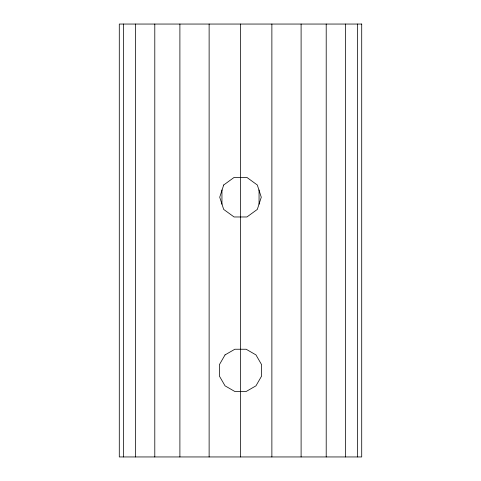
<?xml version="1.0" encoding="UTF-8"?>
<svg xmlns="http://www.w3.org/2000/svg" width="481" height="481" viewBox="0 0 481 481"><rect width="100%" height="100%" fill="white"/><g stroke="black" fill="none" stroke-linecap="round" stroke-linejoin="round"><path stroke-width="0.72" d="M357.581 24.05L357.581 456.95M345.472 24.05L345.472 456.95M326.208 24.05L326.208 456.95M301.106 24.05L301.106 456.95M271.873 24.05L271.873 456.95M259.055 189.953L259.055 204.215M240.5 24.05L240.5 456.95M221.945 189.953L221.945 204.215M209.127 24.05L209.127 456.95M179.894 24.05L179.894 456.95M154.792 24.05L154.792 456.95M135.528 24.05L135.528 456.95M123.419 24.05L123.419 456.95M223.689 184.999L219.721 197.21L223.689 209.421L234.079 216.973L246.921 216.973L257.311 209.421L261.279 197.21L257.311 184.999L246.921 177.447L234.079 177.447L223.689 184.999M225.036 354.906L219.372 364.712L219.372 376.028L225.036 385.834L234.842 391.498L246.158 391.498L255.964 385.834L261.628 376.028L261.628 364.712L255.964 354.906L246.158 349.242L234.842 349.242L225.036 354.906M361.712 24.05L119.288 24.05L119.288 456.95L361.712 456.95L361.712 24.05"/></g></svg>
